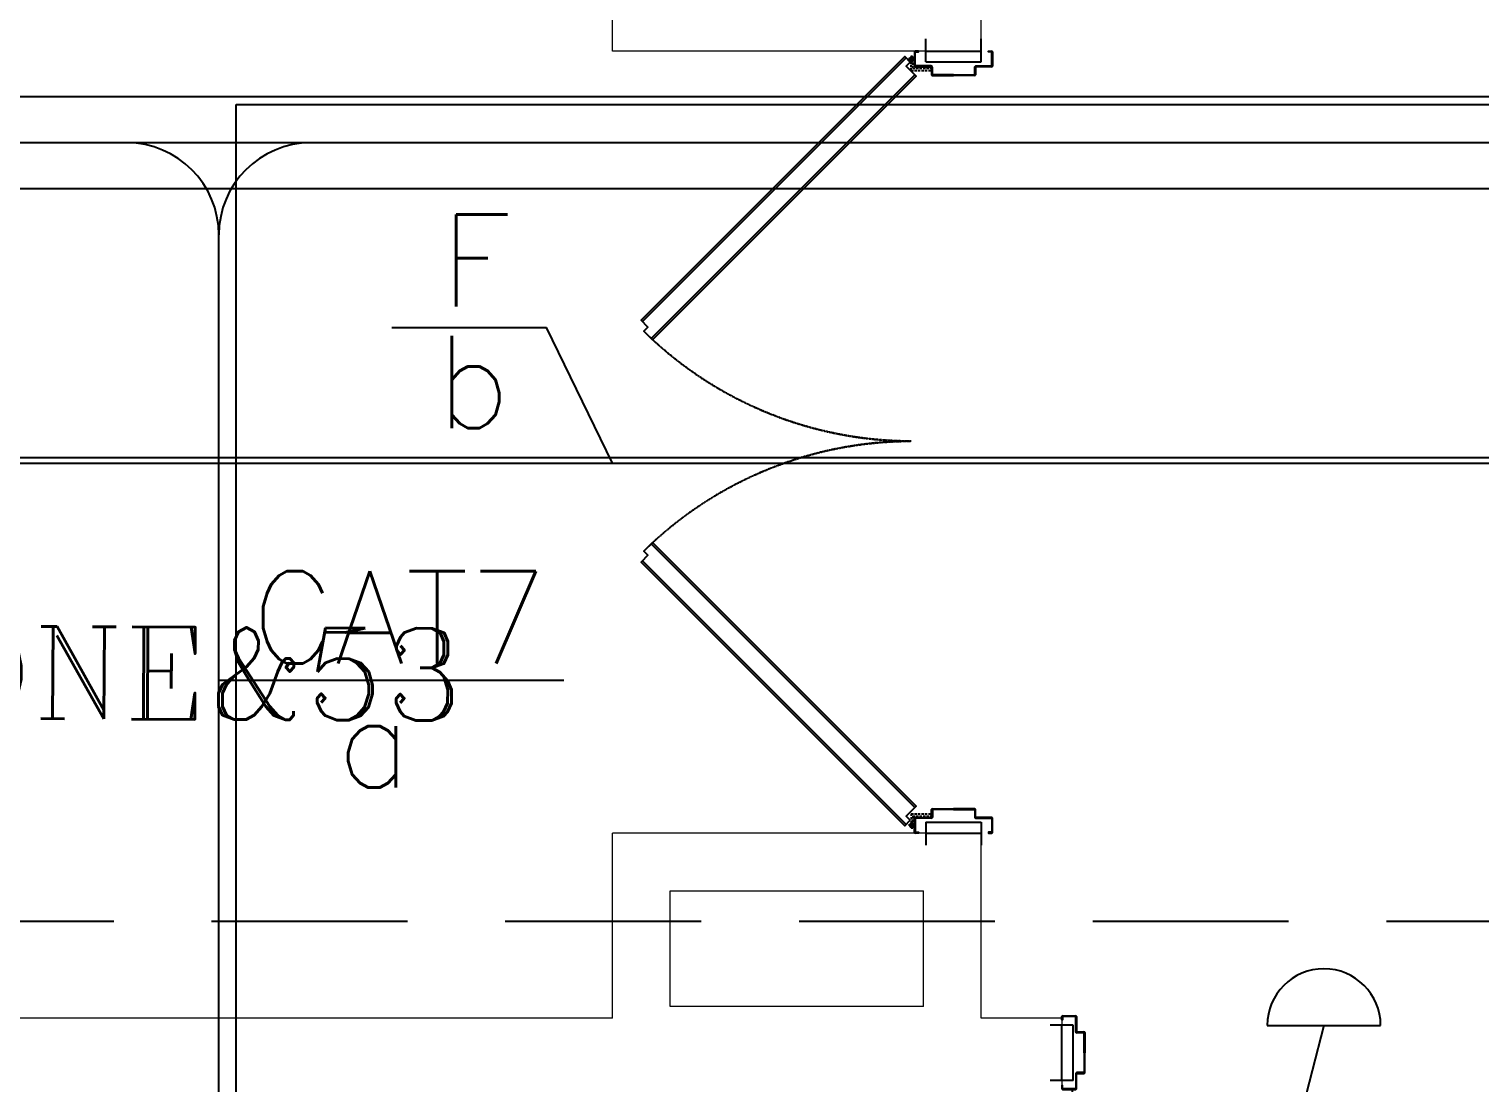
# Model space of a CAD drawing. Header units: inches. Extents: x 567429 to 582707, y 126347 to 133675.
# Drawn here: x 577251.3 to 577566.3, y 129768.7 to 129997.4 of the extents above; entities that cross this region are included whole.
import ezdxf
from ezdxf.enums import TextEntityAlignment as Align

# ---------------------------------------------------------------- set-up
doc = ezdxf.new("R2010")
doc.units = ezdxf.units.IN
doc.header["$MEASUREMENT"] = 0
doc.linetypes.add('DASHED', pattern=[0.75, 0.5, -0.25])
doc.linetypes.add('HIDDEN', pattern=[0.375, 0.25, -0.125])
for name, color, linetype in [('COMPUTER', 3, 'Continuous'), ('COMPUTER WIRE', 4, 'Continuous'), ('Door', 1, 'Continuous'), ('FIRE', 3, 'Continuous'), ('FIRE WIRE', 4, 'Continuous'), ('L.C C.T', 5, 'Continuous'), ('NURSE CALL', 3, 'Continuous'), ('NURSE CALL WIRE', 4, 'Continuous'), ('SOUND', 3, 'Continuous'), ('SOUND WIRE', 4, 'Continuous'), ('TEL WIRE', 4, 'Continuous'), ('wall', 4, 'Continuous'), ('wall kanaf', 4, 'Continuous')]:
    doc.layers.add(name, color=color, linetype=linetype)
doc.styles.add('ROMANC', font='ROMANC.shx')
doc.styles.add('ROMANS', font='romans.shx')

# ---------------------------------------------------------------- blocks, each defined once
blk = doc.blocks.new('D-125')
at = {"layer": 'Door', "ltscale": 8}
for p, q in [((-6.82, 10.41), (-6.82, 123.41)), ((-3.12, 124.61), (-3.12, 9.21))]:
    blk.add_line(p, q, dxfattribs=at)
at = {"layer": 'Door', "color": 15, "linetype": 'DASHED'}
for p, q in [((-6.48, 8.69), (-6.48, 4.5)), ((-6.48, 8.69), (-4.47, 8.69)), ((-5.99, 8.36), (-5.99, 4.48)), ((-5.99, 8.36), (-4.47, 8.36))]:
    blk.add_line(p, q, dxfattribs=at)
at = {"layer": 'Door', "color": 15}
for p, q in [((-4.83, 8.52), (-3.37, 8.52)), ((-4.1, 7.79), (-4.1, 9.25))]:
    blk.add_line(p, q, dxfattribs=at)
at = {"layer": 'Door', "ltscale": 8}
blk.add_lwpolyline([(-4.32, 123.41), (-4.32, 124.61), (-2.72, 124.61), (-2.72, 9.21), (-4.32, 9.21), (-4.32, 10.41), (-7.22, 10.41), (-7.22, 123.41)], close=True, dxfattribs=at)
at = {"layer": 'Door'}
for points in [[(-117.67, 0), (-117.67, 4.24, 0.414214), (-117.76, 4.33), (-119.21, 4.33, -0.414214), (-119.47, 4.59), (-119.47, 7.74, 0.414214), (-119.56, 7.83), (-122.24, 7.83, 0.414214), (-122.33, 7.74), (-122.33, 7.15), (-122.5, 7.15), (-122.5, 7.74, -0.414214), (-122.24, 8), (-119.56, 8, -0.414214), (-119.3, 7.74), (-119.3, 4.59, 0.414214), (-119.21, 4.5), (-117.76, 4.5, -0.414214), (-117.5, 4.24), (-117.5, 0)], [(-7.33, 0), (-7.33, 4.24, -0.414214), (-7.24, 4.33), (-5.79, 4.33, 0.414214), (-5.53, 4.59), (-5.53, 7.74, -0.414214), (-5.44, 7.83), (-2.76, 7.83, -0.414214), (-2.67, 7.74), (-2.67, 7.15), (-2.5, 7.15), (-2.5, 7.74, 0.414214), (-2.76, 8), (-5.44, 8, 0.414214), (-5.7, 7.74), (-5.7, 4.59, -0.414214), (-5.79, 4.5), (-7.24, 4.5, 0.414214), (-7.5, 4.24), (-7.5, 0)], [(-117.67, 0), (-117.67, -4.24, -0.414214), (-117.76, -4.33), (-119.21, -4.33, 0.414214), (-119.47, -4.59), (-119.47, -7.74, -0.414214), (-119.56, -7.83), (-122.24, -7.83, -0.414214), (-122.33, -7.74), (-122.33, -7.15), (-122.5, -7.15), (-122.5, -7.74, 0.414214), (-122.24, -8), (-119.56, -8, 0.414214), (-119.3, -7.74), (-119.3, -4.59, -0.414214), (-119.21, -4.5), (-117.76, -4.5, 0.414214), (-117.5, -4.24), (-117.5, 0)], [(-7.33, 0), (-7.33, -4.24, 0.414214), (-7.24, -4.33), (-5.79, -4.33, -0.414214), (-5.53, -4.59), (-5.53, -7.74, 0.414214), (-5.44, -7.83), (-2.76, -7.83, 0.414214), (-2.67, -7.74), (-2.67, -7.15), (-2.5, -7.15), (-2.5, -7.74, -0.414214), (-2.76, -8), (-5.44, -8, -0.414214), (-5.7, -7.74), (-5.7, -4.59, 0.414214), (-5.79, -4.5), (-7.24, -4.5, -0.414214), (-7.5, -4.24), (-7.5, 0)]]:
    blk.add_lwpolyline(points, format="xyb", dxfattribs=at)
at = {"layer": 'Door', "linetype": 'Continuous', "ltscale": 100}
blk.add_circle((-4.1, 8.52), 0.4, dxfattribs=at)
at = {"layer": 'Door'}
blk.add_circle((-4.1, 8.52), 0.281, dxfattribs=at)
at = {"layer": 'Door', "linetype": 'Continuous', "ltscale": 100}
blk.add_arc((-4.1, 8.52), 116.1, 90.1071, 180.2553, dxfattribs=at)
at = {"layer": 'wall', "color": 21}
for p, q in [((-120, 6), (-125, 6)), ((-5, 6), (0, 6)), ((-120, -6), (-125, -6)), ((-5, -6), (0, -6))]:
    blk.add_line(p, q, dxfattribs=at)
at = {"layer": 'wall', "color": 21, "linetype": 'Continuous', "ltscale": 100}
for p, q in [((-120, 6), (-120, -6)), ((-5, 6), (-5, -6))]:
    blk.add_line(p, q, dxfattribs=at)
blk = doc.blocks.new('fire  door 175')
at = {"layer": 'Door', "color": 15}
for p, q in [((8.26, -4.35), (9.81, -4.35)), ((9.04, -5.13), (9.04, -3.58)), ((9.04, -169.87), (9.04, -171.42)), ((8.26, -170.65), (9.81, -170.65))]:
    blk.add_line(p, q, dxfattribs=at)
at = {"layer": 'Door', "color": 15, "linetype": 'DASHED'}
for p, q in [((8.86, -6.35), (8.86, -4.74)), ((9.21, -6.87), (9.21, -4.74)), ((8.86, -6.35), (4.75, -6.35)), ((9.21, -6.87), (4.77, -6.87)), ((8.86, -168.65), (4.75, -168.65)), ((9.21, -168.13), (4.77, -168.13)), ((8.86, -168.65), (8.86, -170.26)), ((9.21, -168.13), (9.21, -170.26))]:
    blk.add_line(p, q, dxfattribs=at)
at = {"layer": 'Door', "ltscale": 8}
for p, q in [((10.29, -4.13), (67.52, -61.35)), ((65.64, -65.02), (8.42, -7.8)), ((65.64, -109.56), (8.42, -166.78)), ((10.29, -170.45), (67.52, -113.23))]:
    blk.add_line(p, q, dxfattribs=at)
at = {"layer": 'Door'}
for points in [[(0, -7.77), (-4.5, -7.77, -0.414214), (-4.59, -7.68), (-4.59, -6.14, 0.414214), (-4.86, -5.86), (-8.21, -5.86, -0.414214), (-8.3, -5.77), (-8.3, -2.92, -0.414214), (-8.21, -2.83), (-7.58, -2.83), (-7.58, -2.65), (-8.21, -2.65, 0.414214), (-8.48, -2.92), (-8.48, -5.77, 0.414214), (-8.21, -6.05), (-4.86, -6.05, -0.414214), (-4.77, -6.14), (-4.77, -7.68, 0.414214), (-4.5, -7.95), (0, -7.95)], [(0, -7.77), (4.5, -7.77, 0.414214), (4.59, -7.68), (4.59, -6.14, -0.414214), (4.86, -5.86), (8.21, -5.86, 0.414214), (8.3, -5.77), (8.3, -2.92, 0.414214), (8.21, -2.83), (7.58, -2.83), (7.58, -2.65), (8.21, -2.65, -0.414214), (8.48, -2.92), (8.48, -5.77, -0.414214), (8.21, -6.05), (4.86, -6.05, 0.414214), (4.77, -6.14), (4.77, -7.68, -0.414214), (4.5, -7.95), (0, -7.95)], [(0, -167.23), (-4.5, -167.23, 0.414214), (-4.59, -167.32), (-4.59, -168.86, -0.414214), (-4.86, -169.14), (-8.21, -169.14, 0.414214), (-8.3, -169.23), (-8.3, -172.08, 0.414214), (-8.21, -172.17), (-7.58, -172.17), (-7.58, -172.35), (-8.21, -172.35, -0.414214), (-8.48, -172.08), (-8.48, -169.23, -0.414214), (-8.21, -168.95), (-4.86, -168.95, 0.414214), (-4.77, -168.86), (-4.77, -167.32, -0.414214), (-4.5, -167.05), (0, -167.05)], [(0, -167.23), (4.5, -167.23, -0.414214), (4.59, -167.32), (4.59, -168.86, 0.414214), (4.86, -169.14), (8.21, -169.14, -0.414214), (8.3, -169.23), (8.3, -172.08, -0.414214), (8.21, -172.17), (7.58, -172.17), (7.58, -172.35), (8.21, -172.35, 0.414214), (8.48, -172.08), (8.48, -169.23, 0.414214), (8.21, -168.95), (4.86, -168.95, -0.414214), (4.77, -168.86), (4.77, -167.32, 0.414214), (4.5, -167.05), (0, -167.05)]]:
    blk.add_lwpolyline(points, format="xyb", dxfattribs=at)
at = {"layer": 'Door', "ltscale": 8}
for points in [[(9.39, -5.03), (10.29, -5.93), (8.12, -8.1), (65.34, -65.32), (67.22, -63.45), (66.32, -62.55), (67.82, -61.05), (10.59, -3.83)], [(9.39, -169.55), (10.29, -168.65), (8.12, -166.48), (65.34, -109.26), (67.22, -111.13), (66.32, -112.03), (67.82, -113.53), (10.59, -170.75)]]:
    blk.add_lwpolyline(points, close=True, dxfattribs=at)
at = {"layer": 'Door', "linetype": 'Continuous', "ltscale": 100}
for centre in [(9.04, -4.35), (9.04, -170.65)]:
    blk.add_circle(centre, 0.424, dxfattribs=at)
at = {"layer": 'Door'}
for centre in [(9.03, -4.35), (9.03, -170.65)]:
    blk.add_circle(centre, 0.298, dxfattribs=at)
at = {"layer": 'Door', "linetype": 'HIDDEN', "ltscale": 0.2}
for centre, start, end in [((9.03, -4.35), 270.1247, 314.159), ((9.03, -170.23), 45.841, 89.8753)]:
    blk.add_arc(centre, 82.94, start, end, dxfattribs=at)
at = {"layer": 'wall', "color": 21}
for p, q in [((-6, -5), (-6, 0)), ((6, -5), (6, 0)), ((-6, -170), (-6, -175)), ((6, -170), (6, -175))]:
    blk.add_line(p, q, dxfattribs=at)
at = {"layer": 'wall', "color": 21, "linetype": 'Continuous', "ltscale": 100}
for p, q in [((6, -5), (-6, -5)), ((6, -170), (-6, -170))]:
    blk.add_line(p, q, dxfattribs=at)
blk = doc.blocks.new('NURSE.SAR')
at = {"layer": 'NURSE CALL', "color": 3}
blk.add_line((0, 12.31), (0, -12.31), dxfattribs=at)
blk.add_arc((0, 0), 12.31, 270, 90, dxfattribs=at)

msp = doc.modelspace()

# ---------------------------------------------------------------- linework, layer by layer
at = {"layer": 'COMPUTER', "color": 30, "ltscale": 7}
msp.add_line((577367.38, 129856.07), (577292.52, 129856.07), dxfattribs=at)
at = {"layer": 'COMPUTER WIRE'}
msp.add_line((577292.52, 129271.55), (577292.52, 129952.76), dxfattribs=at)
msp.add_arc((577312.52, 129952.76, 0), 20, 90, 180, dxfattribs=at)
at = {"layer": 'Door', "color": 15, "ltscale": 8}
for p, q in [((577384.17, 129934.24), (577441.39, 129991.46)), ((577441.69, 129991.16), (577384.47, 129933.94)), ((577441.39, 129991.46), (577442.59, 129990.26)), ((577442.59, 129990.26), (577441.69, 129989.36)), ((577441.69, 129989.36), (577443.87, 129987.19)), ((577386.35, 129930.27), (577443.57, 129987.49)), ((577443.87, 129987.19), (577386.65, 129929.97)), ((577385.67, 129932.74), (577384.17, 129934.24)), ((577384.77, 129931.84), (577385.67, 129932.74)), ((577386.65, 129929.97), (577384.77, 129931.84)), ((577386.65, 129886.03), (577384.77, 129884.16)), ((577384.77, 129884.16), (577385.67, 129883.26)), ((577386.35, 129885.73), (577443.57, 129828.51)), ((577443.87, 129828.81), (577386.65, 129886.03)), ((577385.67, 129883.26), (577384.17, 129881.76)), ((577384.17, 129881.76), (577441.39, 129824.54)), ((577441.69, 129824.84), (577384.47, 129882.06)), ((577441.69, 129826.64), (577443.87, 129828.81)), ((577441.39, 129824.54), (577442.59, 129825.74)), ((577442.59, 129825.74), (577441.69, 129826.64)), ((577475.49, 129769.29), (577475.49, 129781.29))]:
    msp.add_line(p, q, dxfattribs=at)
at = {"layer": 'Door', "color": 15}
for p, q in [((577443.73, 129990.94), (577442.18, 129990.94)), ((577442.95, 129990.16), (577442.95, 129991.71)), ((577443.5, 129992.37), (577443.5, 129989.52)), ((577443.68, 129989.52), (577443.68, 129992.37)), ((577444.41, 129992.64), (577443.77, 129992.64)), ((577443.77, 129992.46), (577444.41, 129992.46)), ((577444.41, 129992.46), (577444.41, 129992.64)), ((577445.99, 129992.64), (577457.99, 129992.64)), ((577459.56, 129992.46), (577459.56, 129992.64)), ((577459.56, 129992.64), (577460.2, 129992.64)), ((577460.2, 129992.46), (577459.56, 129992.46)), ((577460.29, 129989.52), (577460.29, 129992.37)), ((577460.47, 129992.37), (577460.47, 129989.52)), ((577447.12, 129989.43), (577443.77, 129989.43)), ((577443.77, 129989.24), (577447.12, 129989.24)), ((577447.21, 129989.15), (577447.21, 129987.61)), ((577447.4, 129987.61), (577447.4, 129989.15)), ((577456.58, 129987.61), (577456.58, 129989.15)), ((577456.76, 129989.15), (577456.76, 129987.61)), ((577456.85, 129989.43), (577460.2, 129989.43)), ((577460.2, 129989.24), (577456.85, 129989.24)), ((577451.99, 129987.52), (577447.49, 129987.52)), ((577447.49, 129987.33), (577451.99, 129987.33)), ((577451.99, 129987.52), (577456.49, 129987.52)), ((577456.49, 129987.33), (577451.99, 129987.33)), ((577447.21, 129826.43), (577447.21, 129827.97)), ((577447.4, 129827.97), (577447.4, 129826.43)), ((577447.49, 129828.24), (577451.99, 129828.24)), ((577451.99, 129828.06), (577447.49, 129828.06)), ((577456.49, 129828.24), (577451.99, 129828.24)), ((577451.99, 129828.06), (577456.49, 129828.06)), ((577456.58, 129827.97), (577456.58, 129826.43)), ((577456.76, 129826.43), (577456.76, 129827.97)), ((577443.73, 129824.64), (577442.18, 129824.64)), ((577442.95, 129825.42), (577442.95, 129823.87)), ((577443.5, 129823.21), (577443.5, 129826.06)), ((577443.68, 129826.06), (577443.68, 129823.21)), ((577443.77, 129826.33), (577447.12, 129826.33)), ((577447.12, 129826.15), (577443.77, 129826.15)), ((577460.2, 129826.33), (577456.85, 129826.33)), ((577456.85, 129826.15), (577460.2, 129826.15)), ((577460.29, 129826.06), (577460.29, 129823.21)), ((577460.47, 129823.21), (577460.47, 129826.06)), ((577443.77, 129823.12), (577444.41, 129823.12)), ((577444.41, 129822.94), (577443.77, 129822.94)), ((577444.41, 129823.12), (577444.41, 129822.94)), ((577445.99, 129822.94), (577457.99, 129822.94)), ((577460.2, 129823.12), (577459.56, 129823.12)), ((577459.56, 129823.12), (577459.56, 129822.94)), ((577459.56, 129822.94), (577460.2, 129822.94)), ((577475.49, 129782.43), (577475.49, 129783.03)), ((577475.66, 129783.03), (577475.66, 129782.43)), ((577475.74, 129783.29), (577478.43, 129783.29)), ((577478.43, 129783.12), (577475.74, 129783.12)), ((577478.52, 129779.87), (577478.52, 129783.03)), ((577478.69, 129783.03), (577478.69, 129779.87)), ((577475.66, 129782.43), (577475.49, 129782.43)), ((577478.77, 129779.79), (577480.23, 129779.79)), ((577480.23, 129779.62), (577478.77, 129779.62)), ((577480.32, 129775.29), (577480.32, 129779.53)), ((577480.49, 129779.53), (577480.49, 129775.29)), ((577480.32, 129775.29), (577480.32, 129771.05)), ((577480.49, 129771.05), (577480.49, 129775.29)), ((577478.52, 129770.7), (577478.52, 129767.55)), ((577478.69, 129767.55), (577478.69, 129770.7)), ((577480.23, 129770.96), (577478.77, 129770.96)), ((577478.77, 129770.79), (577480.23, 129770.79))]:
    msp.add_line(p, q, dxfattribs=at)
at = {"layer": 'Door', "color": 15, "linetype": 'DASHED'}
for p, q in [((577442.77, 129988.42), (577442.77, 129990.55)), ((577442.77, 129988.42), (577447.21, 129988.42)), ((577443.12, 129988.94), (577443.12, 129990.55)), ((577443.12, 129988.94), (577447.24, 129988.94)), ((577442.77, 129827.16), (577447.21, 129827.16)), ((577442.77, 129827.16), (577442.77, 129825.03)), ((577443.12, 129826.64), (577447.24, 129826.64)), ((577443.12, 129826.64), (577443.12, 129825.03))]:
    msp.add_line(p, q, dxfattribs=at)
at = {"layer": 'Door', "color": 15, "linetype": 'Continuous', "ltscale": 100}
for centre in [(577442.95, 129990.94), (577442.95, 129824.64)]:
    msp.add_circle(centre, 0.424, dxfattribs=at)
at = {"layer": 'Door', "color": 15}
for centre in [(577442.95, 129990.94), (577442.95, 129824.64)]:
    msp.add_circle(centre, 0.298, dxfattribs=at)
for centre, radius, start, end in [((577443.77, 129992.37), 0.272, 90, 180), ((577443.77, 129992.37), 0.0907, 90, 180), ((577460.2, 129992.37), 0.272, 360, 90), ((577460.2, 129992.37), 0.0907, 360, 90), ((577443.77, 129989.52), 0.272, 180, 270), ((577443.77, 129989.52), 0.0907, 180, 270), ((577447.12, 129989.15), 0.272, 360, 90), ((577447.12, 129989.15), 0.0907, 360, 90), ((577456.85, 129989.15), 0.272, 90, 180), ((577456.85, 129989.15), 0.0907, 90, 180), ((577460.2, 129989.52), 0.0907, 270, 360), ((577460.2, 129989.52), 0.272, 270, 360), ((577447.49, 129987.61), 0.272, 180, 270), ((577447.49, 129987.61), 0.0907, 180, 270), ((577456.49, 129987.61), 0.0907, 270, 360), ((577456.49, 129987.61), 0.272, 270, 360), ((577447.49, 129827.97), 0.272, 90, 180), ((577447.49, 129827.97), 0.0907, 90, 180), ((577456.49, 129827.97), 0.272, 360, 90), ((577456.49, 129827.97), 0.0907, 360, 90), ((577443.77, 129826.06), 0.272, 90, 180), ((577443.77, 129826.06), 0.0907, 90, 180), ((577447.12, 129826.43), 0.272, 270, 360), ((577447.12, 129826.43), 0.0907, 270, 360), ((577456.85, 129826.43), 0.272, 180, 270), ((577456.85, 129826.43), 0.0907, 180, 270), ((577460.2, 129826.06), 0.272, 360, 90), ((577460.2, 129826.06), 0.0907, 360, 90), ((577443.77, 129823.21), 0.272, 180, 270), ((577443.77, 129823.21), 0.0907, 180, 270), ((577460.2, 129823.21), 0.0907, 270, 360), ((577460.2, 129823.21), 0.272, 270, 360), ((577475.74, 129783.03), 0.256, 90, 180), ((577475.74, 129783.03), 0.0855, 90, 180), ((577478.43, 129783.03), 0.256, 360, 90), ((577478.43, 129783.03), 0.0855, 360, 90), ((577478.77, 129779.87), 0.257, 180, 270), ((577478.77, 129779.87), 0.0855, 180, 270), ((577480.23, 129779.53), 0.257, 0, 90), ((577480.23, 129779.53), 0.0855, 0, 90), ((577478.77, 129770.7), 0.257, 90, 180), ((577478.77, 129770.7), 0.0855, 90, 180), ((577480.23, 129771.05), 0.0855, 270, 360), ((577480.23, 129771.05), 0.257, 270, 0)]:
    msp.add_arc(centre, radius, start, end, dxfattribs=at)
at = {"layer": 'Door', "color": 15, "linetype": 'HIDDEN', "ltscale": 0.2}
for centre, start, end in [((577442.95, 129990.94), 225.841, 269.8753), ((577442.95, 129825.06), 90.1247, 134.159)]:
    msp.add_arc(centre, 82.94, start, end, dxfattribs=at)
at = {"layer": 'FIRE', "color": 30}
for p in [(577330.07, 129932.66), (577377.99, 129903.21)]:
    msp.add_line(p, (577363.64, 129932.66), dxfattribs=at)
at = {"layer": 'FIRE WIRE'}
msp.add_line((577156.46, 129903.21), (577638.98, 129903.21), dxfattribs=at)
at = {"layer": 'FIRE WIRE', "color": 1, "linetype": 'DASHED', "ltscale": 85}
msp.add_line((579182.2, 129803.75), (576855.09, 129803.75), dxfattribs=at)
at = {"layer": 'L.C C.T', "color": 2, "ltscale": 7}
for p, q in [((579479.84, 129982.76), (576906.21, 129982.76)), ((581836.94, 129962.76), (576906.21, 129962.76))]:
    msp.add_line(p, q, dxfattribs=at)
at = {"layer": 'L.C C.T'}
msp.add_line((579489.84, 129972.76), (576896.21, 129972.76), dxfattribs=at)
at = {"layer": 'NURSE CALL WIRE'}
for p, q in [((577296.32, 129739.66), (577296.32, 129981.04)), ((577296.32, 129981.04), (579249.31, 129981.04)), ((577532.38, 129781.2), (577400.86, 129269.1))]:
    msp.add_line(p, q, dxfattribs=at)
at = {"layer": 'SOUND WIRE'}
msp.add_line((577212.52, 129904.45, 0), (577823.55, 129904.45, 0), dxfattribs=at)
at = {"layer": 'TEL WIRE'}
msp.add_line((577292.52, 129271.55), (577292.52, 129952.76), dxfattribs=at)
msp.add_arc((577272.52, 129952.76, 0), 20, 0, 90, dxfattribs=at)
at = {"layer": 'wall kanaf', "color": 15, "lineweight": 20, "ltscale": 0.1}
for p, q in [((577377.99, 129992.64), (577377.99, 130032.79)), ((577457.99, 129992.64), (577457.99, 130032.79)), ((577457.99, 129992.64), (577377.99, 129992.64)), ((577377.99, 129782.79), (577377.99, 129822.94)), ((577457.99, 129822.94), (577377.99, 129822.94)), ((577457.99, 129782.79), (577457.99, 129822.94)), ((577390.49, 129810.44), (577445.49, 129810.44)), ((577390.49, 129785.29), (577390.49, 129810.44)), ((577445.49, 129785.29), (577445.49, 129810.44)), ((577445.49, 129785.29), (577390.49, 129785.29)), ((577377.99, 129782.79), (577007.99, 129782.79)), ((577287.99, 129782.79), (577272.99, 129782.79)), ((577475.49, 129782.79), (577457.99, 129782.79)), ((577475.49, 129782.79), (577475.49, 129767.79))]:
    msp.add_line(p, q, dxfattribs=at)

# ---------------------------------------------------------------- block references
at = {"layer": 'Door', "lineweight": -2, "xscale": -1, "rotation": 359.9999999199587}
msp.add_blockref('fire  door 175', (577451.99, 129995.29), dxfattribs=at)
at = {"layer": 'Door', "linetype": 'Continuous', "xscale": -1, "rotation": 180}
msp.add_blockref('D-125', (577597.99, 129775.29), dxfattribs=at)
at = {"layer": 'NURSE CALL', "linetype": 'Continuous', "ltscale": 7, "rotation": 90}
msp.add_blockref('NURSE.SAR', (577532.38, 129781.2), dxfattribs=at)

# ---------------------------------------------------------------- texts
at = {"layer": 'COMPUTER', "color": 2, "ltscale": 8, "style": 'ROMANS'}
for s, p in [('CAT7', (577331.74, 129853.77)), ('a', (577326.19, 129826.82))]:
    msp.add_text(s, height=20, dxfattribs=at).set_placement(p, align=Align.BOTTOM_CENTER)
at = {"layer": 'FIRE', "color": 2, "style": 'ROMANS'}
for s, p in [('F', (577348.33, 129947.22)), ('b', (577347.83, 129920.85))]:
    msp.add_text(s, height=20, dxfattribs=at).set_placement(p, align=Align.MIDDLE)
at = {"layer": 'SOUND', "color": 2, "linetype": 'Continuous', "style": 'ROMANC'}
msp.add_text('ZONE&53', height=20, rotation=359.7193, dxfattribs=at).set_placement((577216.16, 129847.97, 0))

doc.saveas('drawing.dxf')
